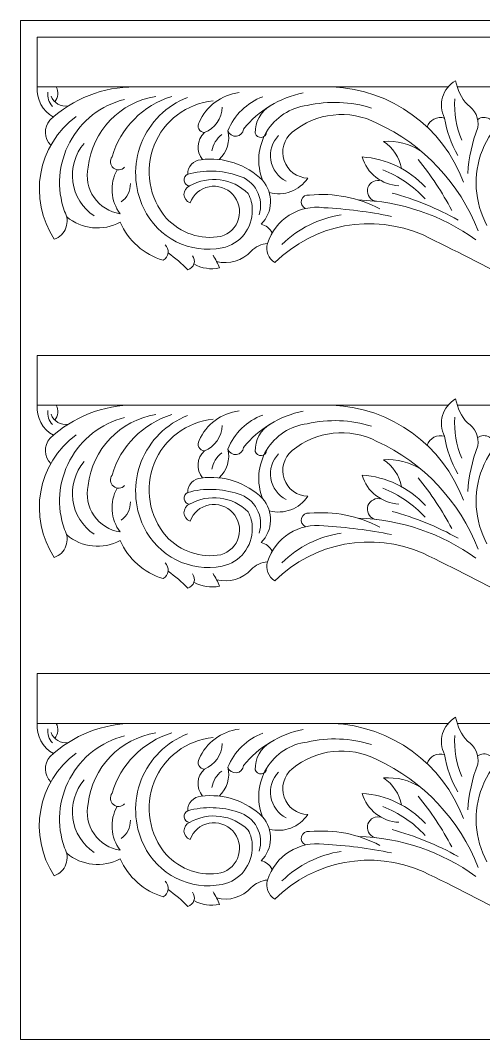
# Model space of a CAD drawing. Header units: millimetres. Extents: x 4866 to 5110, y 114 to 375.
# Drawn here: x 4866.4 to 4921.9, y 252.9 to 374.9 of the extents above; entities that cross this region are included whole.
import ezdxf

# ---------------------------------------------------------------- set-up
doc = ezdxf.new("R2010")
doc.units = ezdxf.units.MM
doc.header["$MEASUREMENT"] = 0
doc.layers.add('SITARA ALL', color=18, linetype='Continuous', true_color=0x000000)

msp = doc.modelspace()

# ---------------------------------------------------------------- linework, layer by layer
at = {"layer": 'SITARA ALL', "lineweight": 9}
for points, knots in [([(4866.45, 374.87), (4866.45, 374.87), (5110.45, 374.87), (5110.45, 374.87), (5110.45, 374.87), (5110.45, 252.87), (5110.45, 252.87), (5110.45, 252.87), (4866.45, 252.87), (4866.45, 252.87), (4866.45, 252.87), (4866.45, 374.87), (4866.45, 374.87)], [0, 0, 0, 0, 0.25, 0.25, 0.25, 0.5, 0.5, 0.5, 0.75, 0.75, 0.75, 1, 1, 1, 1]), ([(4870.4, 363.29), (4869.11, 364.02), (4868.36, 365.43), (4868.46, 366.9), (4868.46, 366.9), (4868.46, 372.87), (4868.46, 372.87)], [0, 0, 0, 0, 0.333333, 0.333333, 0.333333, 1, 1, 1, 1]), ([(4917.69, 366.9), (4917.69, 366.9), (4868.46, 366.9), (4868.46, 366.9), (4868.46, 366.9), (4868.46, 372.87), (4868.46, 372.87), (4868.46, 372.87), (5068.45, 372.87), (5068.45, 372.87), (5068.45, 372.87), (5068.45, 366.9), (5068.45, 366.9), (5068.45, 366.9), (4918.78, 366.9), (4918.78, 366.9)], [0, 0, 0, 0, 0.166667, 0.166667, 0.166667, 0.333333, 0.333333, 0.333333, 0.5, 0.5, 0.5, 0.666667, 0.666667, 0.666667, 1, 1, 1, 1]), ([(4920.04, 356.55), (4920.17, 358.43), (4920.57, 360.27), (4921.23, 362.03), (4921.44, 363.11), (4920.95, 364.2), (4920.01, 364.78), (4919.28, 365.58), (4918.79, 366.57), (4918.59, 367.64), (4917.02, 366.75), (4916.43, 364.79), (4917.26, 363.18), (4917.52, 361.61), (4918.06, 360.09), (4918.85, 358.7)], [0, 0, 0, 0, 0.166667, 0.166667, 0.166667, 0.333333, 0.333333, 0.333333, 0.5, 0.5, 0.5, 0.666667, 0.666667, 0.666667, 1, 1, 1, 1]), ([(4880.14, 366.9), (4876.37, 366.93), (4872.74, 365.51), (4869.99, 362.92), (4869.23, 362.05), (4869.28, 360.74), (4870.1, 359.92)], [0, 0, 0, 0, 0.333333, 0.333333, 0.333333, 1, 1, 1, 1]), ([(4888.28, 358.21), (4887.48, 359.17), (4887.57, 360.59), (4888.49, 361.43), (4888.21, 361.46), (4887.96, 361.62), (4887.83, 361.87), (4887.7, 362.12), (4887.71, 362.42), (4887.85, 362.66), (4888.71, 364.61), (4890.54, 365.96), (4892.65, 366.22)], [0, 0, 0, 0, 0.2, 0.2, 0.2, 0.4, 0.4, 0.4, 0.6, 0.6, 0.6, 1, 1, 1, 1]), ([(4890.27, 358.2), (4891.2, 359.1), (4891.6, 360.4), (4891.32, 361.66), (4891.46, 361.23), (4891.88, 360.95), (4892.33, 361), (4892.79, 361.04), (4893.14, 361.4), (4893.18, 361.86), (4894.99, 364.08), (4897.51, 365.61), (4900.32, 366.19)], [0, 0, 0, 0, 0.2, 0.2, 0.2, 0.4, 0.4, 0.4, 0.6, 0.6, 0.6, 1, 1, 1, 1]), ([(4928.2, 366.9), (4928.51, 366.5), (4928.58, 365.96), (4928.36, 365.49), (4925.36, 364.51), (4922.95, 362.25), (4921.79, 359.32), (4920.63, 356.38), (4920.83, 353.09), (4922.34, 350.32)], [0, 0, 0, 0, 0.25, 0.25, 0.25, 0.5, 0.5, 0.5, 1, 1, 1, 1]), ([(4878.92, 365.41), (4876.11, 364.71), (4873.73, 362.85), (4872.37, 360.3), (4871, 357.75), (4870.77, 354.74), (4871.74, 352.01), (4872.09, 351.42), (4872.15, 350.7), (4871.91, 350.05), (4871.67, 349.41), (4871.16, 348.9), (4870.51, 348.68), (4867.33, 353.49), (4868.5, 359.95), (4873.14, 363.36)], [0, 0, 0, 0, 0.166667, 0.166667, 0.166667, 0.333333, 0.333333, 0.333333, 0.5, 0.5, 0.5, 0.666667, 0.666667, 0.666667, 1, 1, 1, 1]), ([(4878.04, 356.98), (4877.11, 355.31), (4877.25, 353.24), (4878.41, 351.72), (4877.14, 351.91), (4876.01, 352.62), (4875.28, 353.68), (4874.55, 354.73), (4874.3, 356.04), (4874.57, 357.3), (4875.06, 361.63), (4878.39, 365.1), (4882.69, 365.77)], [0, 0, 0, 0, 0.2, 0.2, 0.2, 0.4, 0.4, 0.4, 0.6, 0.6, 0.6, 1, 1, 1, 1]), ([(4878.94, 357.29), (4878.59, 356.9), (4877.99, 356.86), (4877.59, 357.19), (4877.18, 357.53), (4877.12, 358.13), (4877.44, 358.54), (4878.46, 362), (4881.14, 364.71), (4884.59, 365.77)], [0, 0, 0, 0, 0.25, 0.25, 0.25, 0.5, 0.5, 0.5, 1, 1, 1, 1]), ([(4896.61, 349.44), (4896.34, 349.96), (4895.85, 350.34), (4895.28, 350.46), (4896.73, 351.89), (4896.81, 354.2), (4895.46, 355.73), (4893.51, 357.64), (4890.79, 358.54), (4888.09, 358.19), (4887.18, 358.13), (4886.48, 357.37), (4886.49, 356.46), (4886.19, 356.32), (4886.02, 356), (4886.07, 355.67), (4886.12, 355.34), (4886.39, 355.08), (4886.72, 355.05), (4888.99, 356.36), (4891.87, 355.99), (4893.73, 354.14), (4894.08, 353.54), (4894.24, 352.85), (4894.21, 352.16), (4894.28, 349.99), (4892.77, 348.08), (4890.64, 347.64), (4886.79, 346.86), (4882.91, 348.81), (4881.22, 352.36), (4880.04, 354.8), (4879.94, 357.63), (4880.93, 360.15), (4881.93, 362.67), (4883.93, 364.67), (4886.46, 365.65)], [0, 0, 0, 0, 0.076923, 0.076923, 0.076923, 0.153846, 0.153846, 0.153846, 0.230769, 0.230769, 0.230769, 0.307692, 0.307692, 0.307692, 0.384615, 0.384615, 0.384615, 0.461538, 0.461538, 0.461538, 0.538462, 0.538462, 0.538462, 0.615385, 0.615385, 0.615385, 0.692308, 0.692308, 0.692308, 0.769231, 0.769231, 0.769231, 0.846154, 0.846154, 0.846154, 1, 1, 1, 1]), ([(4886.72, 355.05), (4886.31, 354.88), (4886.04, 354.47), (4886.05, 354.02), (4886.06, 353.57), (4886.34, 353.18), (4886.77, 353.03), (4887.14, 354.02), (4888, 354.76), (4889.05, 354.96), (4890.09, 355.16), (4891.17, 354.81), (4891.89, 354.03), (4892.61, 353.25), (4892.87, 352.15), (4892.59, 351.13), (4892.3, 350.1), (4891.5, 349.3), (4890.48, 349.01), (4888.06, 348.56), (4885.59, 349.4), (4883.93, 351.21), (4881.86, 353.61), (4881.3, 356.97), (4882.47, 359.92), (4883.65, 362.87), (4886.37, 364.91), (4889.53, 365.22)], [0, 0, 0, 0, 0.1, 0.1, 0.1, 0.2, 0.2, 0.2, 0.3, 0.3, 0.3, 0.4, 0.4, 0.4, 0.5, 0.5, 0.5, 0.6, 0.6, 0.6, 0.7, 0.7, 0.7, 0.8, 0.8, 0.8, 1, 1, 1, 1]), ([(4895.46, 355.73), (4894.72, 357.63), (4894.89, 359.77), (4895.94, 361.52), (4896.98, 363.27), (4898.78, 364.43), (4900.81, 364.68), (4903.36, 365.26), (4906.02, 365.16), (4908.52, 364.38)], [0, 0, 0, 0, 0.25, 0.25, 0.25, 0.5, 0.5, 0.5, 1, 1, 1, 1]), ([(4895.94, 361.52), (4895.93, 361.18), (4895.66, 360.9), (4895.33, 360.86), (4894.99, 360.83), (4894.68, 361.04), (4894.59, 361.37), (4894.54, 362.71), (4895.23, 363.96), (4896.38, 364.64)], [0, 0, 0, 0, 0.25, 0.25, 0.25, 0.5, 0.5, 0.5, 1, 1, 1, 1]), ([(4896.27, 354.25), (4898.02, 353.79), (4899.87, 354.49), (4900.88, 355.99), (4899.59, 356.03), (4898.46, 356.86), (4898.04, 358.08), (4897.63, 359.3), (4898.01, 360.65), (4899.01, 361.47), (4901.87, 363.83), (4905.86, 364.27), (4909.16, 362.57), (4914.72, 360.01), (4919.07, 355.38), (4921.28, 349.67)], [0, 0, 0, 0, 0.166667, 0.166667, 0.166667, 0.333333, 0.333333, 0.333333, 0.5, 0.5, 0.5, 0.666667, 0.666667, 0.666667, 1, 1, 1, 1]), ([(4923.31, 361.82), (4923.35, 362.33), (4923.09, 362.82), (4922.65, 363.08), (4922.2, 363.34), (4921.65, 363.31), (4921.23, 363.02)], [0, 0, 0, 0, 0.333333, 0.333333, 0.333333, 1, 1, 1, 1]), ([(4874.09, 360.14), (4873, 358.87), (4872.51, 357.2), (4872.73, 355.54), (4872.96, 353.88), (4873.89, 352.4), (4875.28, 351.47)], [0, 0, 0, 0, 0.333333, 0.333333, 0.333333, 1, 1, 1, 1]), ([(4897.38, 361.09), (4896.62, 360.3), (4896.28, 359.2), (4896.46, 358.12), (4896.64, 357.04), (4897.32, 356.11), (4898.29, 355.61)], [0, 0, 0, 0, 0.333333, 0.333333, 0.333333, 1, 1, 1, 1]), ([(4912.12, 357.14), (4911.85, 358.46), (4911.07, 359.62), (4909.96, 360.38), (4911.51, 360.49), (4913.06, 360.1), (4914.39, 359.27)], [0, 0, 0, 0, 0.333333, 0.333333, 0.333333, 1, 1, 1, 1]), ([(4914.97, 354.92), (4912.99, 357.05), (4910.28, 358.34), (4907.38, 358.52), (4907.97, 356.55), (4909.74, 355.17), (4911.8, 355.07)], [0, 0, 0, 0, 0.333333, 0.333333, 0.333333, 1, 1, 1, 1]), ([(4886.49, 356.46), (4888.48, 357), (4890.59, 356.94), (4892.55, 356.28), (4893.51, 356), (4894.32, 355.35), (4894.79, 354.47), (4895.26, 353.59), (4895.36, 352.55), (4895.05, 351.6)], [0, 0, 0, 0, 0.25, 0.25, 0.25, 0.5, 0.5, 0.5, 1, 1, 1, 1]), ([(4909.46, 355.7), (4909.13, 355.75), (4908.79, 355.67), (4908.52, 355.47), (4908.25, 355.26), (4908.07, 354.96), (4908.03, 354.63), (4907.98, 354.3), (4908.07, 353.96), (4908.28, 353.69), (4908.48, 353.43), (4908.78, 353.25), (4909.12, 353.21)], [0, 0, 0, 0, 0.2, 0.2, 0.2, 0.4, 0.4, 0.4, 0.6, 0.6, 0.6, 1, 1, 1, 1]), ([(4900.62, 352.36), (4900.21, 352.52), (4900, 352.96), (4900.12, 353.38), (4900.25, 353.8), (4900.67, 354.05), (4901.1, 353.96), (4904, 354.24), (4906.92, 353.67), (4909.51, 352.31)], [0, 0, 0, 0, 0.25, 0.25, 0.25, 0.5, 0.5, 0.5, 1, 1, 1, 1]), ([(4965.51, 343.18), (4953.07, 336.61), (4938.15, 336.73), (4925.82, 343.48), (4922.15, 345.47), (4918.44, 347.37), (4914.69, 349.18), (4908.64, 351.82), (4901.61, 350.52), (4896.93, 345.88), (4896.14, 346.35), (4895.78, 347.29), (4896.06, 348.16), (4896.96, 351.05), (4899.82, 352.86), (4902.81, 352.44), (4905.53, 352.3), (4908.23, 351.95), (4910.89, 351.41)], [0, 0, 0, 0, 0.142857, 0.142857, 0.142857, 0.285714, 0.285714, 0.285714, 0.428571, 0.428571, 0.428571, 0.571429, 0.571429, 0.571429, 0.714286, 0.714286, 0.714286, 1, 1, 1, 1]), ([(4883.78, 348.02), (4884.06, 347.77), (4884.2, 347.4), (4884.15, 347.03), (4884.11, 346.66), (4883.88, 346.33), (4883.55, 346.15), (4881.25, 346.84), (4879.37, 348.51), (4878.41, 350.71), (4876.34, 349.59), (4873.8, 349.86), (4872, 351.36)], [0, 0, 0, 0, 0.2, 0.2, 0.2, 0.4, 0.4, 0.4, 0.6, 0.6, 0.6, 1, 1, 1, 1]), ([(4889.95, 346.01), (4891.46, 345.62), (4893.05, 346.09), (4894.1, 347.25), (4894.62, 347.78), (4895.32, 348.1), (4896.06, 348.16)], [0, 0, 0, 0, 0.333333, 0.333333, 0.333333, 1, 1, 1, 1]), ([(4887.07, 346.7), (4887.29, 346.42), (4887.35, 346.05), (4887.24, 345.71), (4887.13, 345.37), (4886.86, 345.11), (4886.52, 345.01), (4885.78, 345.75), (4884.99, 346.42), (4884.15, 347.03)], [0, 0, 0, 0, 0.25, 0.25, 0.25, 0.5, 0.5, 0.5, 1, 1, 1, 1]), ([(4887.24, 345.71), (4888.17, 345.18), (4889.26, 345.01), (4890.31, 345.24), (4890.1, 345.77), (4889.84, 346.27), (4889.53, 346.75)], [0, 0, 0, 0, 0.333333, 0.333333, 0.333333, 1, 1, 1, 1]), ([(4868.46, 334.77), (4868.46, 334.77), (4868.46, 328.81), (4868.46, 328.81), (4868.36, 327.33), (4869.11, 325.93), (4870.4, 325.2)], [0, 0, 0, 0, 0.333333, 0.333333, 0.333333, 1, 1, 1, 1]), ([(4917.69, 328.81), (4917.69, 328.81), (4868.46, 328.81), (4868.46, 328.81), (4868.46, 328.81), (4868.46, 334.77), (4868.46, 334.77), (4868.46, 334.77), (5068.45, 334.77), (5068.45, 334.77), (5068.45, 334.77), (5068.45, 328.81), (5068.45, 328.81), (5068.45, 328.81), (4918.78, 328.81), (4918.78, 328.81)], [0, 0, 0, 0, 0.166667, 0.166667, 0.166667, 0.333333, 0.333333, 0.333333, 0.5, 0.5, 0.5, 0.666667, 0.666667, 0.666667, 1, 1, 1, 1]), ([(4920.04, 318.46), (4920.17, 320.33), (4920.57, 322.17), (4921.23, 323.93), (4921.44, 325.01), (4920.95, 326.11), (4920.01, 326.68), (4919.28, 327.48), (4918.79, 328.48), (4918.59, 329.55), (4917.02, 328.66), (4916.43, 326.69), (4917.26, 325.09)], [0, 0, 0, 0, 0.2, 0.2, 0.2, 0.4, 0.4, 0.4, 0.6, 0.6, 0.6, 1, 1, 1, 1]), ([(4870.1, 321.83), (4869.28, 322.64), (4869.24, 323.95), (4869.99, 324.83), (4872.73, 327.41), (4876.37, 328.84), (4880.14, 328.81)], [0, 0, 0, 0, 0.333333, 0.333333, 0.333333, 1, 1, 1, 1]), ([(4922.34, 312.22), (4920.83, 314.99), (4920.63, 318.29), (4921.79, 321.22), (4922.95, 324.16), (4925.36, 326.42), (4928.36, 327.4), (4928.58, 327.86), (4928.51, 328.41), (4928.2, 328.81)], [0, 0, 0, 0, 0.25, 0.25, 0.25, 0.5, 0.5, 0.5, 1, 1, 1, 1]), ([(4878.92, 327.32), (4876.11, 326.61), (4873.73, 324.76), (4872.37, 322.21), (4871, 319.65), (4870.77, 316.64), (4871.74, 313.92), (4872.09, 313.32), (4872.15, 312.6), (4871.91, 311.96), (4871.67, 311.31), (4871.16, 310.81), (4870.51, 310.58), (4867.33, 315.39), (4868.5, 321.85), (4873.14, 325.27)], [0, 0, 0, 0, 0.166667, 0.166667, 0.166667, 0.333333, 0.333333, 0.333333, 0.5, 0.5, 0.5, 0.666667, 0.666667, 0.666667, 1, 1, 1, 1]), ([(4878.04, 318.89), (4877.11, 317.21), (4877.25, 315.15), (4878.41, 313.63), (4877.14, 313.82), (4876.01, 314.52), (4875.28, 315.58), (4874.55, 316.64), (4874.3, 317.95), (4874.57, 319.2), (4875.06, 323.53), (4878.39, 327), (4882.69, 327.68)], [0, 0, 0, 0, 0.2, 0.2, 0.2, 0.4, 0.4, 0.4, 0.6, 0.6, 0.6, 1, 1, 1, 1]), ([(4878.94, 319.2), (4878.59, 318.81), (4877.99, 318.76), (4877.59, 319.1), (4877.18, 319.43), (4877.12, 320.03), (4877.44, 320.45), (4878.46, 323.9), (4881.14, 326.62), (4884.59, 327.68)], [0, 0, 0, 0, 0.25, 0.25, 0.25, 0.5, 0.5, 0.5, 1, 1, 1, 1]), ([(4889.53, 327.13), (4886.37, 326.82), (4883.65, 324.77), (4882.47, 321.83), (4881.29, 318.88), (4881.86, 315.52), (4883.93, 313.12), (4885.59, 311.3), (4888.06, 310.47), (4890.48, 310.91), (4891.5, 311.2), (4892.3, 312.01), (4892.59, 313.03), (4892.87, 314.05), (4892.61, 315.15), (4891.89, 315.94), (4891.17, 316.72), (4890.09, 317.07), (4889.05, 316.87), (4888, 316.66), (4887.14, 315.93), (4886.77, 314.93), (4886.34, 315.08), (4886.06, 315.48), (4886.05, 315.93), (4886.04, 316.38), (4886.31, 316.78), (4886.72, 316.95), (4888.99, 318.27), (4891.87, 317.89), (4893.73, 316.05), (4894.08, 315.44), (4894.24, 314.76), (4894.21, 314.06), (4894.28, 311.89), (4892.77, 309.99), (4890.64, 309.55), (4886.79, 308.77), (4882.91, 310.71), (4881.22, 314.26), (4880.04, 316.7), (4879.94, 319.53), (4880.93, 322.05), (4881.93, 324.58), (4883.93, 326.57), (4886.46, 327.56)], [0, 0, 0, 0, 0.0625, 0.0625, 0.0625, 0.125, 0.125, 0.125, 0.1875, 0.1875, 0.1875, 0.25, 0.25, 0.25, 0.3125, 0.3125, 0.3125, 0.375, 0.375, 0.375, 0.4375, 0.4375, 0.4375, 0.5, 0.5, 0.5, 0.5625, 0.5625, 0.5625, 0.625, 0.625, 0.625, 0.6875, 0.6875, 0.6875, 0.75, 0.75, 0.75, 0.8125, 0.8125, 0.8125, 0.875, 0.875, 0.875, 1, 1, 1, 1]), ([(4895.05, 313.5), (4895.36, 314.45), (4895.27, 315.49), (4894.79, 316.37), (4894.32, 317.26), (4893.51, 317.91), (4892.55, 318.18), (4890.59, 318.85), (4888.48, 318.91), (4886.49, 318.36), (4886.48, 319.27), (4887.18, 320.03), (4888.09, 320.09), (4890.79, 320.45), (4893.51, 319.54), (4895.46, 317.64), (4894.72, 319.53), (4894.89, 321.67), (4895.94, 323.42), (4896.98, 325.17), (4898.78, 326.34), (4900.81, 326.58), (4903.36, 327.17), (4906.02, 327.06), (4908.52, 326.29)], [0, 0, 0, 0, 0.111111, 0.111111, 0.111111, 0.222222, 0.222222, 0.222222, 0.333333, 0.333333, 0.333333, 0.444444, 0.444444, 0.444444, 0.555556, 0.555556, 0.555556, 0.666667, 0.666667, 0.666667, 0.777778, 0.777778, 0.777778, 1, 1, 1, 1]), ([(4892.65, 328.13), (4890.53, 327.86), (4888.71, 326.52), (4887.85, 324.57), (4887.71, 324.33), (4887.7, 324.03), (4887.83, 323.78), (4887.96, 323.53), (4888.21, 323.36), (4888.49, 323.34), (4887.57, 322.49), (4887.47, 321.07), (4888.28, 320.11)], [0, 0, 0, 0, 0.2, 0.2, 0.2, 0.4, 0.4, 0.4, 0.6, 0.6, 0.6, 1, 1, 1, 1]), ([(4895.48, 327.63), (4893.58, 326.92), (4892.07, 325.45), (4891.32, 323.56), (4891.6, 322.31), (4891.2, 321), (4890.27, 320.11)], [0, 0, 0, 0, 0.333333, 0.333333, 0.333333, 1, 1, 1, 1]), ([(4891.32, 323.56), (4891.46, 323.13), (4891.88, 322.85), (4892.33, 322.9), (4892.79, 322.95), (4893.14, 323.31), (4893.18, 323.76), (4894.99, 325.98), (4897.51, 327.51), (4900.32, 328.1)], [0, 0, 0, 0, 0.25, 0.25, 0.25, 0.5, 0.5, 0.5, 1, 1, 1, 1]), ([(4896.38, 326.54), (4895.22, 325.87), (4894.54, 324.61), (4894.59, 323.28), (4894.68, 322.95), (4894.99, 322.73), (4895.33, 322.77), (4895.66, 322.8), (4895.93, 323.08), (4895.94, 323.42)], [0, 0, 0, 0, 0.25, 0.25, 0.25, 0.5, 0.5, 0.5, 1, 1, 1, 1]), ([(4921.28, 311.57), (4919.07, 317.29), (4914.73, 321.92), (4909.16, 324.48), (4905.86, 326.17), (4901.87, 325.74), (4899.01, 323.37), (4898.01, 322.56), (4897.63, 321.21), (4898.04, 319.99), (4898.46, 318.77), (4899.59, 317.93), (4900.88, 317.9), (4899.87, 316.4), (4898.02, 315.7), (4896.27, 316.16)], [0, 0, 0, 0, 0.166667, 0.166667, 0.166667, 0.333333, 0.333333, 0.333333, 0.5, 0.5, 0.5, 0.666667, 0.666667, 0.666667, 1, 1, 1, 1]), ([(4918.85, 320.6), (4918.06, 321.99), (4917.52, 323.51), (4917.26, 325.09), (4916.38, 325.34), (4915.46, 324.87), (4915.16, 324.01)], [0, 0, 0, 0, 0.333333, 0.333333, 0.333333, 1, 1, 1, 1]), ([(4923.31, 323.73), (4923.35, 324.24), (4923.09, 324.73), (4922.65, 324.98), (4922.2, 325.24), (4921.65, 325.22), (4921.23, 324.93)], [0, 0, 0, 0, 0.333333, 0.333333, 0.333333, 1, 1, 1, 1]), ([(4897.38, 322.99), (4896.62, 322.21), (4896.28, 321.1), (4896.46, 320.02), (4896.64, 318.94), (4897.32, 318.01), (4898.29, 317.51)], [0, 0, 0, 0, 0.333333, 0.333333, 0.333333, 1, 1, 1, 1]), ([(4914.39, 321.18), (4913.06, 322.01), (4911.51, 322.39), (4909.96, 322.28), (4911.07, 321.53), (4911.85, 320.37), (4912.12, 319.05)], [0, 0, 0, 0, 0.333333, 0.333333, 0.333333, 1, 1, 1, 1]), ([(4874.09, 322.05), (4873, 320.78), (4872.51, 319.1), (4872.73, 317.44), (4872.96, 315.79), (4873.89, 314.3), (4875.28, 313.37)], [0, 0, 0, 0, 0.333333, 0.333333, 0.333333, 1, 1, 1, 1]), ([(4914.97, 316.82), (4912.99, 318.95), (4910.28, 320.25), (4907.38, 320.43), (4907.97, 318.45), (4909.74, 317.07), (4911.8, 316.98)], [0, 0, 0, 0, 0.333333, 0.333333, 0.333333, 1, 1, 1, 1]), ([(4886.49, 318.36), (4886.19, 318.23), (4886.02, 317.9), (4886.07, 317.57), (4886.12, 317.24), (4886.39, 316.99), (4886.72, 316.95)], [0, 0, 0, 0, 0.333333, 0.333333, 0.333333, 1, 1, 1, 1]), ([(4896.61, 311.34), (4896.34, 311.87), (4895.85, 312.24), (4895.28, 312.36), (4896.73, 313.8), (4896.81, 316.11), (4895.46, 317.64)], [0, 0, 0, 0, 0.333333, 0.333333, 0.333333, 1, 1, 1, 1]), ([(4909.46, 317.61), (4909.13, 317.66), (4908.79, 317.57), (4908.52, 317.37), (4908.25, 317.17), (4908.07, 316.87), (4908.03, 316.54), (4907.98, 316.2), (4908.07, 315.87), (4908.28, 315.6), (4908.48, 315.33), (4908.78, 315.16), (4909.12, 315.12)], [0, 0, 0, 0, 0.2, 0.2, 0.2, 0.4, 0.4, 0.4, 0.6, 0.6, 0.6, 1, 1, 1, 1]), ([(4909.51, 314.22), (4906.92, 315.57), (4904, 316.15), (4901.1, 315.87), (4900.67, 315.95), (4900.25, 315.7), (4900.12, 315.28), (4900, 314.87), (4900.21, 314.42), (4900.62, 314.26)], [0, 0, 0, 0, 0.25, 0.25, 0.25, 0.5, 0.5, 0.5, 1, 1, 1, 1]), ([(4889.95, 307.92), (4891.46, 307.52), (4893.05, 308), (4894.1, 309.15), (4894.62, 309.68), (4895.32, 310), (4896.06, 310.06), (4896.96, 312.95), (4899.82, 314.76), (4902.81, 314.35), (4905.53, 314.2), (4908.23, 313.86), (4910.89, 313.32)], [0, 0, 0, 0, 0.2, 0.2, 0.2, 0.4, 0.4, 0.4, 0.6, 0.6, 0.6, 1, 1, 1, 1]), ([(4967.66, 309.05), (4967.49, 307.5), (4966.72, 306.07), (4965.51, 305.08), (4953.07, 298.51), (4938.15, 298.63), (4925.82, 305.38), (4922.15, 307.38), (4918.44, 309.28), (4914.69, 311.09), (4908.64, 313.73), (4901.61, 312.42), (4896.93, 307.79), (4896.14, 308.25), (4895.78, 309.2), (4896.06, 310.06)], [0, 0, 0, 0, 0.166667, 0.166667, 0.166667, 0.333333, 0.333333, 0.333333, 0.5, 0.5, 0.5, 0.666667, 0.666667, 0.666667, 1, 1, 1, 1]), ([(4872, 313.27), (4873.8, 311.76), (4876.34, 311.5), (4878.41, 312.61), (4879.37, 310.41), (4881.25, 308.74), (4883.55, 308.06), (4883.88, 308.23), (4884.11, 308.56), (4884.15, 308.93), (4884.2, 309.31), (4884.06, 309.68), (4883.78, 309.93)], [0, 0, 0, 0, 0.2, 0.2, 0.2, 0.4, 0.4, 0.4, 0.6, 0.6, 0.6, 1, 1, 1, 1]), ([(4884.15, 308.93), (4884.99, 308.33), (4885.78, 307.65), (4886.52, 306.92), (4886.86, 307.02), (4887.13, 307.28), (4887.24, 307.62), (4887.35, 307.95), (4887.29, 308.33), (4887.07, 308.61)], [0, 0, 0, 0, 0.25, 0.25, 0.25, 0.5, 0.5, 0.5, 1, 1, 1, 1]), ([(4887.24, 307.62), (4888.17, 307.09), (4889.26, 306.92), (4890.31, 307.15), (4890.1, 307.67), (4889.84, 308.18), (4889.53, 308.65)], [0, 0, 0, 0, 0.333333, 0.333333, 0.333333, 1, 1, 1, 1]), ([(4870.4, 287.1), (4869.11, 287.83), (4868.36, 289.24), (4868.46, 290.71), (4868.46, 290.71), (4868.46, 296.68), (4868.46, 296.68)], [0, 0, 0, 0, 0.333333, 0.333333, 0.333333, 1, 1, 1, 1]), ([(4917.69, 290.71), (4917.69, 290.71), (4868.46, 290.71), (4868.46, 290.71), (4868.46, 290.71), (4868.46, 296.68), (4868.46, 296.68), (4868.46, 296.68), (5068.45, 296.68), (5068.45, 296.68), (5068.45, 296.68), (5068.45, 290.71), (5068.45, 290.71), (5068.45, 290.71), (4918.78, 290.71), (4918.78, 290.71)], [0, 0, 0, 0, 0.166667, 0.166667, 0.166667, 0.333333, 0.333333, 0.333333, 0.5, 0.5, 0.5, 0.666667, 0.666667, 0.666667, 1, 1, 1, 1]), ([(4870.1, 283.73), (4869.28, 284.55), (4869.24, 285.86), (4869.99, 286.73), (4872.73, 289.32), (4876.37, 290.74), (4880.14, 290.71)], [0, 0, 0, 0, 0.333333, 0.333333, 0.333333, 1, 1, 1, 1]), ([(4920.04, 280.36), (4920.17, 282.24), (4920.57, 284.08), (4921.23, 285.84), (4921.44, 286.92), (4920.95, 288.01), (4920.01, 288.59), (4919.28, 289.39), (4918.79, 290.38), (4918.59, 291.45), (4917.02, 290.56), (4916.43, 288.6), (4917.26, 286.99), (4917.52, 285.42), (4918.06, 283.9), (4918.85, 282.51)], [0, 0, 0, 0, 0.166667, 0.166667, 0.166667, 0.333333, 0.333333, 0.333333, 0.5, 0.5, 0.5, 0.666667, 0.666667, 0.666667, 1, 1, 1, 1]), ([(4873.14, 287.17), (4868.49, 283.75), (4867.33, 277.3), (4870.51, 272.49), (4871.16, 272.71), (4871.67, 273.22), (4871.91, 273.86), (4872.15, 274.51), (4872.09, 275.23), (4871.74, 275.82), (4870.77, 278.55), (4871, 281.56), (4872.37, 284.11), (4873.73, 286.66), (4876.11, 288.52), (4878.92, 289.22)], [0, 0, 0, 0, 0.166667, 0.166667, 0.166667, 0.333333, 0.333333, 0.333333, 0.5, 0.5, 0.5, 0.666667, 0.666667, 0.666667, 1, 1, 1, 1]), ([(4878.04, 280.79), (4877.11, 279.12), (4877.25, 277.05), (4878.41, 275.53), (4877.14, 275.72), (4876.01, 276.43), (4875.28, 277.49), (4874.55, 278.54), (4874.3, 279.85), (4874.57, 281.11), (4875.06, 285.44), (4878.39, 288.91), (4882.69, 289.58)], [0, 0, 0, 0, 0.2, 0.2, 0.2, 0.4, 0.4, 0.4, 0.6, 0.6, 0.6, 1, 1, 1, 1]), ([(4878.94, 281.1), (4878.59, 280.71), (4877.99, 280.67), (4877.59, 281), (4877.18, 281.34), (4877.12, 281.94), (4877.44, 282.35), (4878.46, 285.81), (4881.14, 288.52), (4884.59, 289.58)], [0, 0, 0, 0, 0.25, 0.25, 0.25, 0.5, 0.5, 0.5, 1, 1, 1, 1]), ([(4908.52, 288.19), (4906.02, 288.97), (4903.36, 289.07), (4900.81, 288.49), (4898.78, 288.24), (4896.98, 287.08), (4895.94, 285.33), (4894.89, 283.58), (4894.71, 281.44), (4895.46, 279.54), (4893.51, 281.45), (4890.79, 282.35), (4888.09, 282), (4887.18, 281.94), (4886.48, 281.18), (4886.49, 280.27), (4886.19, 280.13), (4886.02, 279.81), (4886.07, 279.48), (4886.12, 279.15), (4886.39, 278.89), (4886.72, 278.86), (4888.99, 280.17), (4891.87, 279.8), (4893.73, 277.95), (4894.08, 277.35), (4894.24, 276.66), (4894.21, 275.97), (4894.28, 273.8), (4892.77, 271.89), (4890.64, 271.45), (4886.79, 270.67), (4882.91, 272.62), (4881.22, 276.17), (4880.04, 278.61), (4879.94, 281.44), (4880.93, 283.96), (4881.93, 286.48), (4883.93, 288.48), (4886.46, 289.46)], [0, 0, 0, 0, 0.071429, 0.071429, 0.071429, 0.142857, 0.142857, 0.142857, 0.214286, 0.214286, 0.214286, 0.285714, 0.285714, 0.285714, 0.357143, 0.357143, 0.357143, 0.428571, 0.428571, 0.428571, 0.5, 0.5, 0.5, 0.571429, 0.571429, 0.571429, 0.642857, 0.642857, 0.642857, 0.714286, 0.714286, 0.714286, 0.785714, 0.785714, 0.785714, 0.857143, 0.857143, 0.857143, 1, 1, 1, 1]), ([(4892.65, 290.03), (4890.53, 289.77), (4888.71, 288.42), (4887.85, 286.47), (4887.71, 286.23), (4887.7, 285.93), (4887.83, 285.68), (4887.96, 285.43), (4888.21, 285.27), (4888.49, 285.24), (4887.57, 284.4), (4887.47, 282.98), (4888.28, 282.02)], [0, 0, 0, 0, 0.2, 0.2, 0.2, 0.4, 0.4, 0.4, 0.6, 0.6, 0.6, 1, 1, 1, 1]), ([(4895.48, 289.53), (4893.58, 288.82), (4892.07, 287.35), (4891.32, 285.47), (4891.6, 284.21), (4891.2, 282.91), (4890.27, 282.01)], [0, 0, 0, 0, 0.333333, 0.333333, 0.333333, 1, 1, 1, 1]), ([(4900.32, 290), (4897.51, 289.42), (4894.99, 287.89), (4893.18, 285.67), (4893.14, 285.21), (4892.79, 284.85), (4892.33, 284.81), (4891.88, 284.76), (4891.46, 285.04), (4891.32, 285.47)], [0, 0, 0, 0, 0.25, 0.25, 0.25, 0.5, 0.5, 0.5, 1, 1, 1, 1]), ([(4928.36, 289.3), (4925.36, 288.32), (4922.95, 286.06), (4921.79, 283.13), (4920.63, 280.19), (4920.83, 276.9), (4922.34, 274.13)], [0, 0, 0, 0, 0.333333, 0.333333, 0.333333, 1, 1, 1, 1]), ([(4886.72, 278.86), (4886.31, 278.69), (4886.04, 278.28), (4886.05, 277.83), (4886.06, 277.38), (4886.34, 276.99), (4886.77, 276.84), (4887.14, 277.83), (4888, 278.57), (4889.05, 278.77), (4890.09, 278.97), (4891.17, 278.62), (4891.89, 277.84), (4892.61, 277.06), (4892.87, 275.96), (4892.59, 274.94), (4892.3, 273.91), (4891.5, 273.11), (4890.48, 272.82), (4888.06, 272.37), (4885.59, 273.21), (4883.93, 275.02), (4881.86, 277.42), (4881.3, 280.78), (4882.47, 283.73), (4883.65, 286.68), (4886.37, 288.72), (4889.53, 289.03)], [0, 0, 0, 0, 0.1, 0.1, 0.1, 0.2, 0.2, 0.2, 0.3, 0.3, 0.3, 0.4, 0.4, 0.4, 0.5, 0.5, 0.5, 0.6, 0.6, 0.6, 0.7, 0.7, 0.7, 0.8, 0.8, 0.8, 1, 1, 1, 1]), ([(4895.94, 285.33), (4895.93, 284.99), (4895.66, 284.71), (4895.33, 284.67), (4894.99, 284.64), (4894.68, 284.85), (4894.59, 285.18), (4894.54, 286.52), (4895.23, 287.77), (4896.38, 288.45)], [0, 0, 0, 0, 0.25, 0.25, 0.25, 0.5, 0.5, 0.5, 1, 1, 1, 1]), ([(4896.27, 278.06), (4898.02, 277.6), (4899.87, 278.3), (4900.88, 279.8), (4899.59, 279.84), (4898.46, 280.67), (4898.04, 281.89), (4897.63, 283.11), (4898.01, 284.46), (4899.01, 285.28), (4901.87, 287.64), (4905.86, 288.08), (4909.16, 286.38), (4914.72, 283.82), (4919.07, 279.19), (4921.28, 273.48)], [0, 0, 0, 0, 0.166667, 0.166667, 0.166667, 0.333333, 0.333333, 0.333333, 0.5, 0.5, 0.5, 0.666667, 0.666667, 0.666667, 1, 1, 1, 1]), ([(4923.31, 285.63), (4923.35, 286.14), (4923.09, 286.63), (4922.65, 286.89), (4922.2, 287.15), (4921.65, 287.12), (4921.23, 286.83)], [0, 0, 0, 0, 0.333333, 0.333333, 0.333333, 1, 1, 1, 1]), ([(4897.38, 284.9), (4896.62, 284.11), (4896.28, 283.01), (4896.46, 281.93), (4896.64, 280.85), (4897.32, 279.92), (4898.29, 279.42)], [0, 0, 0, 0, 0.333333, 0.333333, 0.333333, 1, 1, 1, 1]), ([(4912.12, 280.95), (4911.85, 282.27), (4911.07, 283.43), (4909.96, 284.19), (4911.51, 284.3), (4913.06, 283.91), (4914.39, 283.08)], [0, 0, 0, 0, 0.333333, 0.333333, 0.333333, 1, 1, 1, 1]), ([(4874.09, 283.95), (4873, 282.68), (4872.51, 281.01), (4872.73, 279.35), (4872.96, 277.69), (4873.89, 276.21), (4875.28, 275.28)], [0, 0, 0, 0, 0.333333, 0.333333, 0.333333, 1, 1, 1, 1]), ([(4914.97, 278.73), (4912.99, 280.86), (4910.28, 282.15), (4907.38, 282.33), (4907.97, 280.36), (4909.74, 278.98), (4911.8, 278.88)], [0, 0, 0, 0, 0.333333, 0.333333, 0.333333, 1, 1, 1, 1]), ([(4895.05, 275.41), (4895.36, 276.36), (4895.27, 277.39), (4894.79, 278.28), (4894.32, 279.16), (4893.51, 279.81), (4892.55, 280.09), (4890.59, 280.75), (4888.48, 280.81), (4886.49, 280.27)], [0, 0, 0, 0, 0.25, 0.25, 0.25, 0.5, 0.5, 0.5, 1, 1, 1, 1]), ([(4896.61, 273.25), (4896.34, 273.77), (4895.85, 274.15), (4895.28, 274.27), (4896.73, 275.7), (4896.81, 278.01), (4895.46, 279.54)], [0, 0, 0, 0, 0.333333, 0.333333, 0.333333, 1, 1, 1, 1]), ([(4909.46, 279.51), (4909.13, 279.56), (4908.79, 279.48), (4908.52, 279.28), (4908.25, 279.07), (4908.07, 278.77), (4908.03, 278.44), (4907.98, 278.11), (4908.07, 277.77), (4908.28, 277.5), (4908.48, 277.24), (4908.78, 277.06), (4909.12, 277.02)], [0, 0, 0, 0, 0.2, 0.2, 0.2, 0.4, 0.4, 0.4, 0.6, 0.6, 0.6, 1, 1, 1, 1]), ([(4909.51, 276.12), (4906.92, 277.48), (4904, 278.05), (4901.1, 277.77), (4900.67, 277.86), (4900.25, 277.61), (4900.12, 277.19), (4900, 276.77), (4900.21, 276.33), (4900.62, 276.17)], [0, 0, 0, 0, 0.25, 0.25, 0.25, 0.5, 0.5, 0.5, 1, 1, 1, 1]), ([(4910.89, 275.22), (4908.23, 275.76), (4905.53, 276.11), (4902.81, 276.25), (4899.81, 276.67), (4896.96, 274.86), (4896.06, 271.97), (4895.32, 271.91), (4894.62, 271.59), (4894.1, 271.06), (4893.05, 269.91), (4891.46, 269.43), (4889.95, 269.82)], [0, 0, 0, 0, 0.2, 0.2, 0.2, 0.4, 0.4, 0.4, 0.6, 0.6, 0.6, 1, 1, 1, 1]), ([(4883.78, 271.83), (4884.06, 271.58), (4884.2, 271.21), (4884.15, 270.84), (4884.11, 270.47), (4883.88, 270.14), (4883.55, 269.96), (4881.25, 270.65), (4879.37, 272.32), (4878.41, 274.52), (4876.34, 273.4), (4873.8, 273.67), (4872, 275.17)], [0, 0, 0, 0, 0.2, 0.2, 0.2, 0.4, 0.4, 0.4, 0.6, 0.6, 0.6, 1, 1, 1, 1]), ([(4968.05, 268.29), (4968.13, 266.84), (4967.47, 265.44), (4966.29, 264.59), (4965.48, 263.49), (4963.96, 263.22), (4962.82, 263.96), (4964.16, 264.46), (4965.17, 265.6), (4965.51, 266.99), (4953.07, 260.42), (4938.15, 260.54), (4925.82, 267.29), (4922.15, 269.28), (4918.44, 271.18), (4914.69, 272.99), (4908.64, 275.63), (4901.61, 274.33), (4896.93, 269.69), (4896.14, 270.16), (4895.78, 271.1), (4896.06, 271.97)], [0, 0, 0, 0, 0.125, 0.125, 0.125, 0.25, 0.25, 0.25, 0.375, 0.375, 0.375, 0.5, 0.5, 0.5, 0.625, 0.625, 0.625, 0.75, 0.75, 0.75, 1, 1, 1, 1]), ([(4887.07, 270.51), (4887.29, 270.23), (4887.35, 269.86), (4887.24, 269.52), (4887.13, 269.18), (4886.86, 268.92), (4886.52, 268.82), (4885.78, 269.56), (4884.99, 270.23), (4884.15, 270.84)], [0, 0, 0, 0, 0.25, 0.25, 0.25, 0.5, 0.5, 0.5, 1, 1, 1, 1]), ([(4889.53, 270.56), (4889.84, 270.08), (4890.1, 269.58), (4890.31, 269.05), (4889.26, 268.82), (4888.17, 268.99), (4887.24, 269.52)], [0, 0, 0, 0, 0.333333, 0.333333, 0.333333, 1, 1, 1, 1])]:
    msp.add_open_spline(points, degree=3, knots=knots, dxfattribs=at)
for points in [[(4869.74, 366.27), (4869.66, 365.65), (4869.86, 365.03), (4870.29, 364.58)], [(4870.58, 365.12), (4870.99, 365.63), (4871.05, 366.33), (4870.75, 366.9)], [(4919.52, 355.52), (4917.05, 362.13), (4910.88, 366.61), (4903.83, 366.9)], [(4870.14, 365.81), (4870.44, 364.97), (4871.31, 364.47), (4872.19, 364.63)], [(4895.48, 365.72), (4893.58, 365.01), (4892.07, 363.54), (4891.32, 361.66)], [(4918.5, 365.47), (4918.36, 363.78), (4918.65, 362.09), (4919.34, 360.55)], [(4888.49, 361.43), (4889.75, 361.94), (4890.59, 363.13), (4890.64, 364.49)], [(4917.26, 363.18), (4916.38, 363.44), (4915.46, 362.96), (4915.16, 362.1)], [(4890.59, 361.2), (4889.95, 360.73), (4889.53, 360.03), (4889.4, 359.24)], [(4918.12, 352.13), (4916.99, 354.29), (4915.65, 356.32), (4914.11, 358.21)], [(4914.94, 353.51), (4913.54, 355.03), (4911.8, 356.22), (4909.86, 356.96)], [(4878.53, 353.14), (4879.24, 353.63), (4879.66, 354.46), (4879.63, 355.33)], [(4918.9, 350.97), (4916.4, 352.36), (4913.73, 353.44), (4910.97, 354.2)], [(4921.01, 348.6), (4916.9, 351.57), (4912, 353.23), (4906.94, 353.37)], [(4904.89, 351.59), (4902.21, 351.18), (4899.72, 349.94), (4897.78, 348.05)], [(4870.58, 327.02), (4870.99, 327.53), (4871.05, 328.23), (4870.75, 328.81)], [(4919.52, 317.43), (4917.05, 324.03), (4910.88, 328.51), (4903.83, 328.81)], [(4869.74, 328.17), (4869.66, 327.56), (4869.86, 326.94), (4870.29, 326.48)], [(4870.14, 327.72), (4870.44, 326.87), (4871.31, 326.37), (4872.19, 326.53)], [(4918.5, 327.37), (4918.36, 325.69), (4918.65, 324), (4919.34, 322.45)], [(4888.49, 323.34), (4889.75, 323.84), (4890.59, 325.04), (4890.64, 326.39)], [(4890.59, 323.11), (4889.95, 322.64), (4889.53, 321.93), (4889.4, 321.15)], [(4918.12, 314.03), (4916.99, 316.19), (4915.65, 318.23), (4914.11, 320.12)], [(4914.94, 315.41), (4913.54, 316.94), (4911.8, 318.12), (4909.86, 318.87)], [(4878.53, 315.04), (4879.24, 315.54), (4879.66, 316.36), (4879.63, 317.23)], [(4918.9, 312.88), (4916.4, 314.27), (4913.73, 315.35), (4910.97, 316.1)], [(4921.01, 310.5), (4916.9, 313.47), (4912, 315.13), (4906.94, 315.27)], [(4904.89, 313.5), (4902.21, 313.09), (4899.72, 311.85), (4897.78, 309.95)], [(4870.58, 288.93), (4870.99, 289.44), (4871.05, 290.14), (4870.75, 290.71)], [(4919.52, 279.33), (4917.05, 285.94), (4910.88, 290.42), (4903.83, 290.71)], [(4869.74, 290.08), (4869.66, 289.46), (4869.86, 288.84), (4870.29, 288.39)], [(4870.14, 289.62), (4870.44, 288.78), (4871.31, 288.28), (4872.19, 288.44)], [(4918.5, 289.28), (4918.36, 287.59), (4918.65, 285.9), (4919.34, 284.36)], [(4888.49, 285.24), (4889.75, 285.75), (4890.59, 286.94), (4890.64, 288.3)], [(4917.26, 286.99), (4916.38, 287.25), (4915.46, 286.77), (4915.16, 285.91)], [(4890.59, 285.01), (4889.95, 284.54), (4889.53, 283.84), (4889.4, 283.05)], [(4918.12, 275.94), (4916.99, 278.1), (4915.65, 280.13), (4914.11, 282.02)], [(4914.94, 277.32), (4913.54, 278.84), (4911.8, 280.03), (4909.86, 280.77)], [(4878.53, 276.95), (4879.24, 277.44), (4879.66, 278.27), (4879.63, 279.14)], [(4921.01, 272.41), (4916.9, 275.38), (4912, 277.04), (4906.94, 277.18)], [(4918.9, 274.78), (4916.4, 276.17), (4913.73, 277.25), (4910.97, 278.01)], [(4904.89, 275.4), (4902.21, 274.99), (4899.72, 273.75), (4897.78, 271.86)]]:
    msp.add_open_spline(points, degree=3, dxfattribs=at)

doc.saveas('drawing.dxf')
